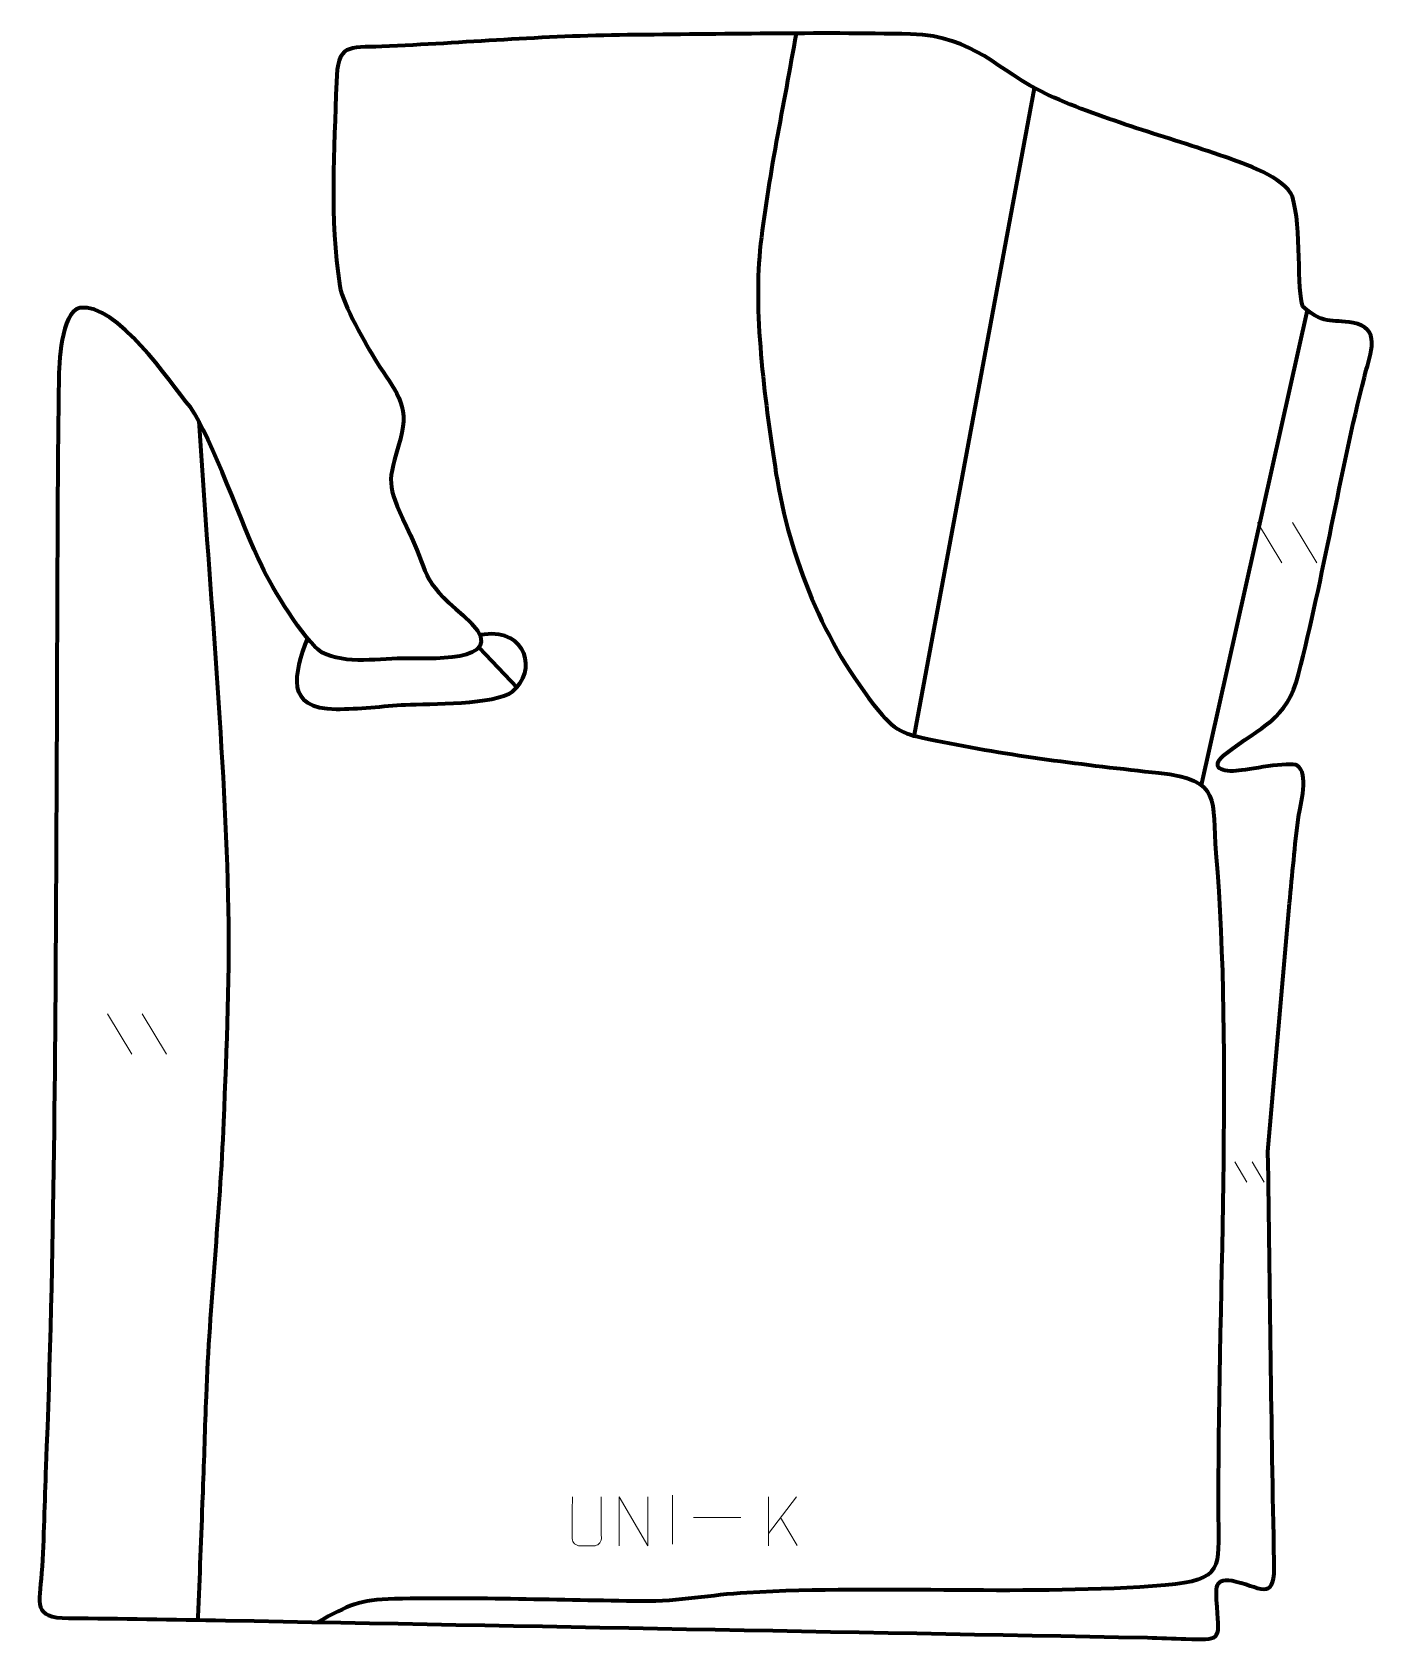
# Model space of a CAD drawing. Header units: millimetres. Extents: x -879 to -192, y -20 to 799.
import ezdxf

# ---------------------------------------------------------------- set-up
doc = ezdxf.new("R2010")
doc.units = ezdxf.units.MM
doc.header["$MEASUREMENT"] = 0
doc.layers.add('layer 2', color=7, linetype='Continuous')
doc.layers.add('layer 3', color=7, linetype='Continuous')

msp = doc.modelspace()

# ---------------------------------------------------------------- linework, layer by layer
at = {"layer": 'layer 2', "color": 140, "lineweight": 158}
for points, knots in [([(-490.2546, 798.4573), (-496.453, 762.1501), (-504.7653, 724.3341), (-508.6399, 687.8698), (-508.6399, 687.8698), (-512.1213, 655.1062), (-505.6265, 607.7137), (-500.4703, 574.6666), (-500.4703, 574.6666), (-493.3618, 530.9382), (-476.2986, 488.2292), (-448.1957, 453.675), (-448.1957, 453.675), (-438.6197, 441.9008), (-433.4766, 441.4986), (-419.2465, 438.5624), (-419.2465, 438.5624), (-381.1666, 430.7054), (-344.1125, 426.2231), (-305.5464, 422.0657), (-305.5464, 422.0657), (-273.4548, 418.6061), (-278.5827, 408.448), (-276.6041, 381.1308), (-276.6041, 381.1308), (-267.9153, 279.3196), (-275.8562, 148.7446), (-275.375, 42.9693), (-275.375, 42.9693), (-275.2604, 17.7818), (-272.5962, 11.1398), (-302.3983, 8.6214), (-302.3983, 8.6214), (-371.2285, 3.0174), (-445.0076, 8.7553), (-515.2687, 4.7956), (-515.2687, 4.7956), (-533.8242, 3.7498), (-549.3998, 0.2456), (-568.632, 0.4635), (-568.632, 0.4635), (-610.627, 0.9395), (-652.553, 2.4778), (-694.5615, 1.6469), (-694.5615, 1.6469), (-712.7169, 1.273), (-718.0636, -1.6188), (-733.5982, -10.1755)], [0, 0, 0, 0, 0.07692308, 0.07692308, 0.07692308, 0.07692308, 0.15384615, 0.15384615, 0.15384615, 0.15384615, 0.23076923, 0.23076923, 0.23076923, 0.23076923, 0.30769231, 0.30769231, 0.30769231, 0.30769231, 0.38461538, 0.38461538, 0.38461538, 0.38461538, 0.46153846, 0.46153846, 0.46153846, 0.46153846, 0.53846154, 0.53846154, 0.53846154, 0.53846154, 0.61538462, 0.61538462, 0.61538462, 0.61538462, 0.69230769, 0.69230769, 0.69230769, 0.69230769, 0.76923077, 0.76923077, 0.76923077, 0.76923077, 0.84615385, 0.84615385, 0.84615385, 0.84615385, 1, 1, 1, 1]), ([(-794.2359, 601.0685), (-789.1604, 521.0072), (-781.4944, 439.7795), (-779.3955, 359.7036), (-779.3955, 359.7036), (-778.4065, 321.972), (-780.1481, 282.08), (-781.6494, 244.2637), (-781.6494, 244.2637), (-783.4962, 197.745), (-788.7458, 151.4553), (-790.5321, 104.8991), (-790.5321, 104.8991), (-791.1306, 88.9037), (-791.5821, 72.9035), (-792.183, 56.9077), (-792.183, 56.9077), (-792.183, 56.9077), (-792.2398, 55.4093), (-792.2398, 55.4093), (-792.2398, 55.4093), (-792.2398, 55.4093), (-792.2972, 53.9105), (-792.2972, 53.9105), (-792.2972, 53.9105), (-793.0813, 33.4264), (-793.8654, 12.9423), (-794.6495, -7.5418), (-794.6495, -7.5418), (-794.6495, -7.5418), (-794.7069, -9.0406), (-794.7069, -9.0406)], [0, 0, 0, 0, 0.11111111, 0.11111111, 0.11111111, 0.11111111, 0.22222222, 0.22222222, 0.22222222, 0.22222222, 0.33333333, 0.33333333, 0.33333333, 0.33333333, 0.44444444, 0.44444444, 0.44444444, 0.44444444, 0.55555556, 0.55555556, 0.55555556, 0.55555556, 0.66666667, 0.66666667, 0.66666667, 0.66666667, 0.77777778, 0.77777778, 0.77777778, 0.77777778, 1, 1, 1, 1]), ([(-738.9596, 490.6175), (-745.7097, 472.2531), (-750.7441, 454.7196), (-724.2532, 454.5602), (-724.2532, 454.5602), (-713.3952, 454.4949), (-700.1404, 456.1095), (-688.965, 456.7606), (-688.965, 456.7606), (-676.9469, 457.2899), (-643.1825, 456.6361), (-634.5967, 463.5578), (-634.5967, 463.5578), (-621.7324, 473.9288), (-627.2679, 495.1858), (-648.9332, 492.5591), (-648.9332, 492.5591), (-648.9332, 492.5591), (-651.2127, 492.2827), (-651.2127, 492.2827)], [0, 0, 0, 0, 0.16666667, 0.16666667, 0.16666667, 0.16666667, 0.33333333, 0.33333333, 0.33333333, 0.33333333, 0.5, 0.5, 0.5, 0.5, 0.66666667, 0.66666667, 0.66666667, 0.66666667, 1, 1, 1, 1])]:
    msp.add_open_spline(points, degree=3, knots=knots, dxfattribs=at)
for points in [[(-429.9636, 441.5067), (-429.9636, 441.5067), (-368.8678, 770.6337), (-368.8678, 770.6337)], [(-230.1575, 657.6048), (-230.1575, 657.6048), (-284.0197, 415.8345), (-284.0197, 415.8345)], [(-651.578, 485.9599), (-651.578, 485.9599), (-632.1637, 465.5528), (-632.1637, 465.5528)]]:
    msp.add_open_spline(points, degree=3, dxfattribs=at)
at = {"layer": 'layer 2', "color": 250, "lineweight": 9}
for points in [[(-255.3627, 549.4819), (-255.3627, 549.4819), (-242.9984, 528.9376), (-242.9984, 528.9376)], [(-255.3627, 549.4819), (-255.3627, 549.4819), (-242.9984, 528.9376), (-242.9984, 528.9376)], [(-237.6328, 549.4819), (-237.6328, 549.4819), (-225.2685, 528.9376), (-225.2685, 528.9376)], [(-237.6328, 549.4819), (-237.6328, 549.4819), (-225.2685, 528.9376), (-225.2685, 528.9376)], [(-840.7153, 299.4036), (-840.7153, 299.4036), (-828.351, 278.8593), (-828.351, 278.8593)], [(-840.7153, 299.4036), (-840.7153, 299.4036), (-828.351, 278.8593), (-828.351, 278.8593)], [(-822.9854, 299.4036), (-822.9854, 299.4036), (-810.6211, 278.8593), (-810.6211, 278.8593)], [(-822.9854, 299.4036), (-822.9854, 299.4036), (-810.6211, 278.8593), (-810.6211, 278.8593)], [(-266.9968, 224.0229), (-266.9968, 224.0229), (-260.8146, 213.7507), (-260.8146, 213.7507)], [(-266.9968, 224.0229), (-266.9968, 224.0229), (-260.8146, 213.7507), (-260.8146, 213.7507)], [(-258.1318, 224.0229), (-258.1318, 224.0229), (-251.9496, 213.7507), (-251.9496, 213.7507)], [(-258.1318, 224.0229), (-258.1318, 224.0229), (-251.9496, 213.7507), (-251.9496, 213.7507)], [(-553.1843, 54.492), (-553.1843, 54.492), (-553.1843, 29.5179), (-553.1843, 29.5179)], [(-504.3567, 53.6151), (-504.3567, 53.6151), (-504.3567, 28.6615), (-504.3567, 28.6615)], [(-489.9805, 53.6151), (-489.9805, 53.6151), (-504.3567, 34.9754), (-504.3567, 34.9754)], [(-542.4149, 43.0886), (-542.4149, 43.0886), (-518.4369, 43.0886), (-518.4369, 43.0886)], [(-489.6552, 28.7573), (-489.6552, 28.7573), (-498.1257, 43.0709), (-498.1257, 43.0709)]]:
    msp.add_open_spline(points, degree=3, dxfattribs=at)
for points, knots in [([(-589.4443, 53.6153), (-589.4447, 48.0758), (-589.3489, 37.874), (-589.3485, 32.3336), (-589.3485, 32.3336), (-589.4883, 30.0941), (-591.1655, 28.6679), (-593.3132, 28.6574), (-593.3132, 28.6574), (-595.6451, 28.6578), (-597.977, 28.6578), (-600.3085, 28.6574), (-600.3085, 28.6574), (-602.2335, 28.5559), (-604.2056, 30.3724), (-604.1944, 32.3169), (-604.1944, 32.3169), (-604.1941, 37.8788), (-604.0987, 48.0542), (-604.0991, 53.6153)], [0, 0, 0, 0, 0.16666667, 0.16666667, 0.16666667, 0.16666667, 0.33333333, 0.33333333, 0.33333333, 0.33333333, 0.5, 0.5, 0.5, 0.5, 0.66666667, 0.66666667, 0.66666667, 0.66666667, 1, 1, 1, 1]), ([(-580.3333, 28.6616), (-580.3333, 28.6616), (-580.3333, 53.6151), (-580.3333, 53.6151), (-580.3333, 53.6151), (-580.3333, 53.6151), (-565.6785, 28.6616), (-565.6785, 28.6616), (-565.6785, 28.6616), (-565.6785, 28.6616), (-565.6785, 53.6151), (-565.6785, 53.6151)], [0, 0, 0, 0, 0.25, 0.25, 0.25, 0.25, 0.5, 0.5, 0.5, 0.5, 1, 1, 1, 1])]:
    msp.add_open_spline(points, degree=3, knots=knots, dxfattribs=at)
at = {"layer": 'layer 3', "color": 242, "lineweight": 158}
msp.add_open_spline([(-239.0973, 355.8021), (-239.0973, 355.8021), (-250.0772, 229.3314), (-250.0772, 229.3314), (-250.0772, 229.3314), (-249.1338, 159.7914), (-248.3793, 90.2564), (-246.8905, 20.7259), (-246.8905, 20.7259), (-246.4621, 0.723), (-251.7686, 6.714), (-266.5308, 10.5572), (-266.5308, 10.5572), (-277.8057, 13.0834), (-276.6675, 7.2734), (-275.9393, -2.5207), (-275.9393, -2.5207), (-274.6251, -20.1953), (-274.3022, -19.121), (-291.8974, -18.7033), (-291.8974, -18.7033), (-298.429, -18.5483), (-304.9371, -18.2192), (-311.4551, -18.0442), (-311.4551, -18.0442), (-467.854, -15.1521), (-624.2521, -12.2135), (-780.6505, -9.2976), (-780.6505, -9.2976), (-807.3459, -8.799), (-833.8818, -8.3522), (-860.5844, -8.1364), (-860.5844, -8.1364), (-878.9968, -7.9876), (-875.2873, -0.967), (-874.2178, 14.7078), (-874.2178, 14.7078), (-872.9944, 32.6365), (-872.7516, 51.0549), (-872.0482, 69.0567), (-872.0482, 69.0567), (-867.764, 176.954), (-867.2865, 283.0872), (-866.7559, 391.0582), (-866.7559, 391.0582), (-866.3457, 467.9554), (-866.4149, 544.888), (-865.5228, 621.7779), (-865.5228, 621.7779), (-865.4248, 630.2187), (-864.4632, 656.2356), (-854.6966, 658.8311), (-854.6966, 658.8311), (-835.972, 661.4198), (-809.4505, 621.4328), (-798.5113, 608.1761), (-798.5113, 608.1761), (-787.6575, 592.6299), (-771.7931, 547.224), (-762.2096, 527.1948), (-762.2096, 527.1948), (-757.0814, 516.6382), (-740.7731, 489.4589), (-731.6168, 483.4186), (-731.6168, 483.4186), (-719.495, 476.8648), (-701.7093, 480.5169), (-687.85, 480.3493), (-687.85, 480.3493), (-673.1553, 480.1149), (-632.2358, 478.628), (-659.75, 502.2013), (-659.75, 502.2013), (-682.1801, 521.3998), (-676.5729, 522.4812), (-688.4845, 547.3904), (-688.4845, 547.3904), (-698.8245, 569.519), (-698.1848, 569.3503), (-691.6214, 592.037), (-691.6214, 592.037), (-686.4481, 609.919), (-694.9537, 616.8327), (-703.6921, 631.2499), (-703.6921, 631.2499), (-709.0099, 640.0234), (-720.9585, 660.3743), (-722.4185, 669.7608), (-722.4185, 669.7608), (-727.8393, 704.6132), (-725.2228, 738.721), (-724.1824, 773.679), (-724.1824, 773.679), (-723.6148, 793.2761), (-718.2095, 791.149), (-701.0923, 791.751), (-701.0923, 791.751), (-658.4351, 793.5608), (-619.6645, 797.269), (-576.0045, 797.6412), (-576.0045, 797.6412), (-528.131, 798.0433), (-479.7896, 799.0545), (-431.954, 798.0705), (-431.954, 798.0705), (-398.6071, 797.0201), (-388.9992, 779.7825), (-361.821, 767.0413), (-361.821, 767.0413), (-332.0931, 753.7185), (-302.413, 746.189), (-271.9744, 735.5524), (-271.9744, 735.5524), (-262.4712, 732.1485), (-241.5595, 725.2821), (-237.6724, 715.436), (-237.6724, 715.436), (-232.7713, 700.3769), (-235.5935, 666.8578), (-232.2947, 659.3575), (-232.2947, 659.3575), (-219.9988, 648.8052), (-217.1292, 653.8752), (-204.5261, 650.5391), (-204.5261, 650.5391), (-192.1547, 647.2644), (-198.7898, 632.4354), (-201.0345, 623.5523), (-201.0345, 623.5523), (-213.6893, 573.4726), (-221.655, 522.249), (-234.5382, 472.3269), (-234.5382, 472.3269), (-240.6666, 448.5794), (-253.4951, 445.8451), (-271.304, 432.0031), (-271.304, 432.0031), (-279.5927, 425.5607), (-275.1069, 422.4138), (-266.2456, 423.0687), (-266.2456, 423.0687), (-260.4687, 423.4956), (-239.1275, 428.0645), (-235.1994, 425.7454), (-235.1994, 425.7454), (-228.9751, 422.0705), (-233.6198, 405.771), (-234.5063, 399.5107), (-234.5063, 399.5107), (-236.5478, 385.0943), (-237.6051, 370.3081), (-239.0973, 355.8021)], degree=3, knots=[0, 0, 0, 0, 0.02564103, 0.02564103, 0.02564103, 0.02564103, 0.05128205, 0.05128205, 0.05128205, 0.05128205, 0.07692308, 0.07692308, 0.07692308, 0.07692308, 0.1025641, 0.1025641, 0.1025641, 0.1025641, 0.12820513, 0.12820513, 0.12820513, 0.12820513, 0.15384615, 0.15384615, 0.15384615, 0.15384615, 0.17948718, 0.17948718, 0.17948718, 0.17948718, 0.20512821, 0.20512821, 0.20512821, 0.20512821, 0.23076923, 0.23076923, 0.23076923, 0.23076923, 0.25641026, 0.25641026, 0.25641026, 0.25641026, 0.28205128, 0.28205128, 0.28205128, 0.28205128, 0.30769231, 0.30769231, 0.30769231, 0.30769231, 0.33333333, 0.33333333, 0.33333333, 0.33333333, 0.35897436, 0.35897436, 0.35897436, 0.35897436, 0.38461538, 0.38461538, 0.38461538, 0.38461538, 0.41025641, 0.41025641, 0.41025641, 0.41025641, 0.43589744, 0.43589744, 0.43589744, 0.43589744, 0.46153846, 0.46153846, 0.46153846, 0.46153846, 0.48717949, 0.48717949, 0.48717949, 0.48717949, 0.51282051, 0.51282051, 0.51282051, 0.51282051, 0.53846154, 0.53846154, 0.53846154, 0.53846154, 0.56410256, 0.56410256, 0.56410256, 0.56410256, 0.58974359, 0.58974359, 0.58974359, 0.58974359, 0.61538462, 0.61538462, 0.61538462, 0.61538462, 0.64102564, 0.64102564, 0.64102564, 0.64102564, 0.66666667, 0.66666667, 0.66666667, 0.66666667, 0.69230769, 0.69230769, 0.69230769, 0.69230769, 0.71794872, 0.71794872, 0.71794872, 0.71794872, 0.74358974, 0.74358974, 0.74358974, 0.74358974, 0.76923077, 0.76923077, 0.76923077, 0.76923077, 0.79487179, 0.79487179, 0.79487179, 0.79487179, 0.82051282, 0.82051282, 0.82051282, 0.82051282, 0.84615385, 0.84615385, 0.84615385, 0.84615385, 0.87179487, 0.87179487, 0.87179487, 0.87179487, 0.8974359, 0.8974359, 0.8974359, 0.8974359, 0.92307692, 0.92307692, 0.92307692, 0.92307692, 0.94871795, 0.94871795, 0.94871795, 0.94871795, 1, 1, 1, 1], dxfattribs=at)

doc.saveas('drawing.dxf')
